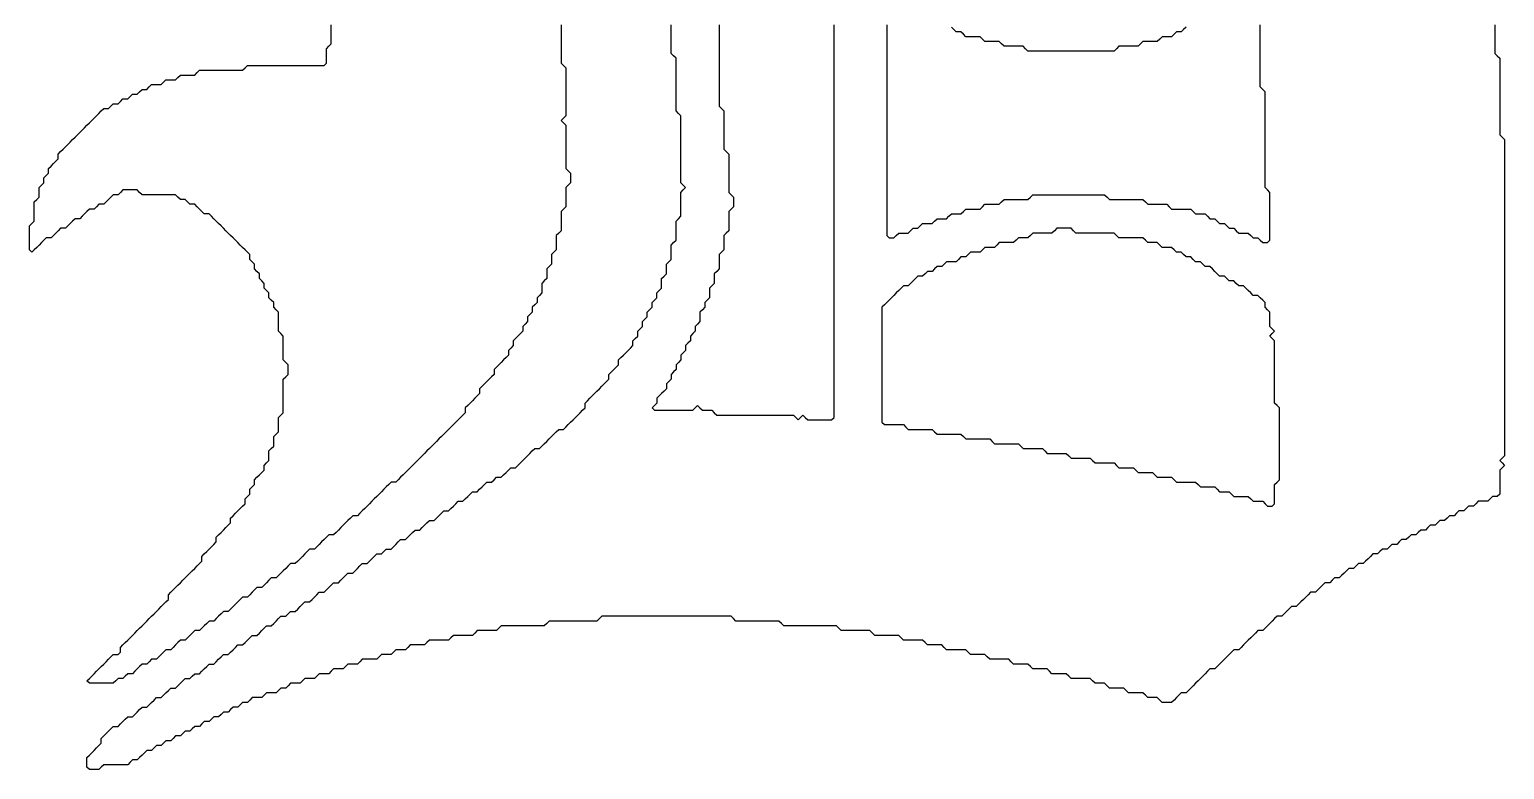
# Model space of a CAD drawing. Header units: metres. Extents: x -0.57 to 0.57, y -0.5 to 0.5.
# Drawn here: x -0.5667 to -0.1996, y 0.1317 to 0.3159 of the extents above; entities that cross this region are included whole.
import ezdxf

# ---------------------------------------------------------------- set-up
doc = ezdxf.new("R2010")
doc.units = ezdxf.units.M

msp = doc.modelspace()

# ---------------------------------------------------------------- linework, layer by layer
for points in [[(-0.43445, 0.31704), (-0.43445, 0.31585), (-0.43445, 0.31466), (-0.43445, 0.31347), (-0.43445, 0.31228), (-0.43445, 0.31108), (-0.43445, 0.30989), (-0.43445, 0.3087), (-0.43445, 0.30751), (-0.43385, 0.30691), (-0.43325, 0.30632), (-0.43325, 0.30513), (-0.43325, 0.30393), (-0.43325, 0.30274), (-0.43325, 0.30155), (-0.43325, 0.30036), (-0.43325, 0.29917), (-0.43325, 0.29797), (-0.43325, 0.29678), (-0.43325, 0.29559), (-0.43325, 0.2944), (-0.43385, 0.2938), (-0.43445, 0.29321), (-0.43385, 0.29261), (-0.43325, 0.29201), (-0.43325, 0.29082), (-0.43325, 0.28963), (-0.43325, 0.28844), (-0.43325, 0.28725), (-0.43325, 0.28605), (-0.43325, 0.28486), (-0.43325, 0.28367), (-0.43325, 0.28248), (-0.43325, 0.28129), (-0.43266, 0.28069), (-0.43206, 0.2801), (-0.43206, 0.2789), (-0.43206, 0.27771), (-0.43266, 0.27712), (-0.43325, 0.27652), (-0.43325, 0.27533), (-0.43325, 0.27414), (-0.43325, 0.27294), (-0.43325, 0.27175), (-0.43385, 0.27116), (-0.43445, 0.27056), (-0.43445, 0.26937), (-0.43445, 0.26818), (-0.43445, 0.26698), (-0.43445, 0.26579), (-0.43504, 0.2652), (-0.43564, 0.2646), (-0.43564, 0.26341), (-0.43564, 0.26222), (-0.43564, 0.26103), (-0.43623, 0.26043), (-0.43683, 0.25983), (-0.43683, 0.25864), (-0.43683, 0.25745), (-0.43743, 0.25685), (-0.43802, 0.25626), (-0.43802, 0.25507), (-0.43802, 0.25387), (-0.43862, 0.25328), (-0.43921, 0.25268), (-0.43921, 0.25149), (-0.43921, 0.2503), (-0.43981, 0.2497), (-0.44041, 0.24911), (-0.44041, 0.24791), (-0.441, 0.24732), (-0.4416, 0.24672), (-0.4416, 0.24553), (-0.44219, 0.24493), (-0.44279, 0.24434), (-0.44279, 0.24315), (-0.44338, 0.24255), (-0.44398, 0.24195), (-0.44398, 0.24076), (-0.44458, 0.24017), (-0.44517, 0.23957), (-0.44577, 0.23897), (-0.44636, 0.23838), (-0.44636, 0.23719), (-0.44696, 0.23659), (-0.44756, 0.236), (-0.44756, 0.2348), (-0.44815, 0.23421), (-0.44875, 0.23361), (-0.44934, 0.23302), (-0.44994, 0.23242), (-0.45054, 0.23182), (-0.45113, 0.23123), (-0.45113, 0.23004), (-0.45173, 0.22944), (-0.45232, 0.22884), (-0.45292, 0.22825), (-0.45352, 0.22765), (-0.45411, 0.22706), (-0.45471, 0.22646), (-0.45471, 0.22527), (-0.4553, 0.22467), (-0.4559, 0.22408), (-0.4565, 0.22348), (-0.45709, 0.22288), (-0.45769, 0.22229), (-0.45828, 0.22169), (-0.45828, 0.2205), (-0.45888, 0.2199), (-0.45948, 0.21931), (-0.46007, 0.21871), (-0.46067, 0.21812), (-0.46126, 0.21752), (-0.46186, 0.21692), (-0.46246, 0.21633), (-0.46305, 0.21573), (-0.46365, 0.21514), (-0.46424, 0.21454), (-0.46484, 0.21395), (-0.46544, 0.21335), (-0.46603, 0.21275), (-0.46663, 0.21216), (-0.46722, 0.21156), (-0.46782, 0.21097), (-0.46841, 0.21037), (-0.46901, 0.20977), (-0.46961, 0.20918), (-0.4702, 0.20858), (-0.4708, 0.20799), (-0.47139, 0.20739), (-0.47199, 0.20679), (-0.47259, 0.2062), (-0.47318, 0.2056), (-0.47378, 0.20501), (-0.47437, 0.20441), (-0.47497, 0.20381), (-0.47557, 0.20322), (-0.47676, 0.20322), (-0.47735, 0.20262), (-0.47795, 0.20203), (-0.47855, 0.20143), (-0.47914, 0.20083), (-0.47974, 0.20024), (-0.48033, 0.19964), (-0.48093, 0.19905), (-0.48153, 0.19845), (-0.48212, 0.19785), (-0.48272, 0.19726), (-0.48331, 0.19666), (-0.48391, 0.19607), (-0.48451, 0.19547), (-0.4851, 0.19487), (-0.48629, 0.19487), (-0.48689, 0.19428), (-0.48749, 0.19368), (-0.48808, 0.19309), (-0.48868, 0.19249), (-0.48927, 0.1919), (-0.48987, 0.1913), (-0.49046, 0.1907), (-0.49106, 0.19011), (-0.49225, 0.19011), (-0.49285, 0.18951), (-0.49344, 0.18892), (-0.49404, 0.18832), (-0.49464, 0.18772), (-0.49523, 0.18713), (-0.49583, 0.18653), (-0.49702, 0.18653), (-0.49762, 0.18594), (-0.49821, 0.18534), (-0.49881, 0.18474), (-0.4994, 0.18415), (-0.5, 0.18355), (-0.5006, 0.18296), (-0.50179, 0.18296), (-0.50238, 0.18236), (-0.50298, 0.18176), (-0.50358, 0.18117), (-0.50417, 0.18057), (-0.50477, 0.17998), (-0.50536, 0.17938), (-0.50656, 0.17938), (-0.50715, 0.17878), (-0.50775, 0.17819), (-0.50834, 0.17759), (-0.50894, 0.177), (-0.51013, 0.177), (-0.51073, 0.1764), (-0.51132, 0.1758), (-0.51192, 0.17521), (-0.51251, 0.17461), (-0.51371, 0.17461), (-0.5143, 0.17402), (-0.5149, 0.17342), (-0.51549, 0.17282), (-0.51609, 0.17223), (-0.51669, 0.17163), (-0.51728, 0.17104), (-0.51847, 0.17104), (-0.51907, 0.17044), (-0.51967, 0.16985), (-0.52026, 0.16925), (-0.52086, 0.16865), (-0.52205, 0.16865), (-0.52265, 0.16806), (-0.52324, 0.16746), (-0.52384, 0.16687), (-0.52443, 0.16627), (-0.52563, 0.16627), (-0.52622, 0.16567), (-0.52682, 0.16508), (-0.52741, 0.16448), (-0.52801, 0.16389), (-0.5292, 0.16389), (-0.5298, 0.16329), (-0.53039, 0.16269), (-0.53099, 0.1621), (-0.53159, 0.1615), (-0.53278, 0.1615), (-0.53337, 0.16091), (-0.53397, 0.16031), (-0.53456, 0.15971), (-0.53516, 0.15912), (-0.53635, 0.15912), (-0.53695, 0.15852), (-0.53754, 0.15793), (-0.53874, 0.15793), (-0.53933, 0.15733), (-0.53993, 0.15673), (-0.54052, 0.15614), (-0.54112, 0.15554), (-0.54231, 0.15554), (-0.54291, 0.15495), (-0.5435, 0.15435), (-0.5447, 0.15435), (-0.54529, 0.15375), (-0.54589, 0.15316), (-0.54708, 0.15316), (-0.54827, 0.15316), (-0.54946, 0.15316), (-0.55066, 0.15316), (-0.55185, 0.15316), (-0.55244, 0.15375), (-0.55185, 0.15435), (-0.55125, 0.15495), (-0.55066, 0.15554), (-0.55006, 0.15614), (-0.54946, 0.15673), (-0.54887, 0.15733), (-0.54827, 0.15793), (-0.54768, 0.15852), (-0.54708, 0.15912), (-0.54648, 0.15971), (-0.54589, 0.16031), (-0.5447, 0.16031), (-0.5441, 0.16091), (-0.5441, 0.1621), (-0.5435, 0.16269), (-0.54291, 0.16329), (-0.54231, 0.16389), (-0.54172, 0.16448), (-0.54112, 0.16508), (-0.54052, 0.16567), (-0.53993, 0.16627), (-0.53933, 0.16687), (-0.53874, 0.16746), (-0.53814, 0.16806), (-0.53754, 0.16865), (-0.53695, 0.16925), (-0.53635, 0.16985), (-0.53576, 0.17044), (-0.53516, 0.17104), (-0.53456, 0.17163), (-0.53397, 0.17223), (-0.53337, 0.17282), (-0.53278, 0.17342), (-0.53218, 0.17402), (-0.53218, 0.17521), (-0.53159, 0.1758), (-0.53099, 0.1764), (-0.53039, 0.177), (-0.5298, 0.17759), (-0.5292, 0.17819), (-0.52861, 0.17878), (-0.52801, 0.17938), (-0.52741, 0.17998), (-0.52682, 0.18057), (-0.52622, 0.18117), (-0.52563, 0.18176), (-0.52503, 0.18236), (-0.52443, 0.18296), (-0.52384, 0.18355), (-0.52384, 0.18474), (-0.52324, 0.18534), (-0.52265, 0.18594), (-0.52205, 0.18653), (-0.52145, 0.18713), (-0.52086, 0.18772), (-0.52026, 0.18832), (-0.52026, 0.18951), (-0.51967, 0.19011), (-0.51907, 0.1907), (-0.51847, 0.1913), (-0.51788, 0.1919), (-0.51728, 0.19249), (-0.51669, 0.19309), (-0.51669, 0.19428), (-0.51609, 0.19487), (-0.51549, 0.19547), (-0.5149, 0.19607), (-0.5143, 0.19666), (-0.51371, 0.19726), (-0.51311, 0.19785), (-0.51311, 0.19905), (-0.51251, 0.19964), (-0.51192, 0.20024), (-0.51192, 0.20143), (-0.51132, 0.20203), (-0.51073, 0.20262), (-0.51073, 0.20381), (-0.51013, 0.20441), (-0.50954, 0.20501), (-0.50894, 0.2056), (-0.50834, 0.2062), (-0.50834, 0.20739), (-0.50775, 0.20799), (-0.50715, 0.20858), (-0.50715, 0.20977), (-0.50715, 0.21097), (-0.50656, 0.21156), (-0.50596, 0.21216), (-0.50596, 0.21335), (-0.50596, 0.21454), (-0.50536, 0.21514), (-0.50477, 0.21573), (-0.50477, 0.21692), (-0.50477, 0.21812), (-0.50477, 0.21931), (-0.50417, 0.2199), (-0.50358, 0.2205), (-0.50358, 0.22169), (-0.50358, 0.22288), (-0.50358, 0.22408), (-0.50358, 0.22527), (-0.50358, 0.22646), (-0.50358, 0.22765), (-0.50358, 0.22884), (-0.50298, 0.22944), (-0.50238, 0.23004), (-0.50238, 0.23123), (-0.50238, 0.23242), (-0.50298, 0.23302), (-0.50358, 0.23361), (-0.50358, 0.2348), (-0.50358, 0.236), (-0.50358, 0.23719), (-0.50358, 0.23838), (-0.50358, 0.23957), (-0.50417, 0.24017), (-0.50477, 0.24076), (-0.50477, 0.24195), (-0.50477, 0.24315), (-0.50477, 0.24434), (-0.50477, 0.24553), (-0.50536, 0.24613), (-0.50596, 0.24672), (-0.50596, 0.24791), (-0.50656, 0.24851), (-0.50715, 0.24911), (-0.50715, 0.2503), (-0.50775, 0.25089), (-0.50834, 0.25149), (-0.50834, 0.25268), (-0.50894, 0.25328), (-0.50954, 0.25387), (-0.50954, 0.25507), (-0.51013, 0.25566), (-0.51073, 0.25626), (-0.51073, 0.25745), (-0.51132, 0.25805), (-0.51192, 0.25864), (-0.51192, 0.25983), (-0.51251, 0.26043), (-0.51311, 0.26103), (-0.51371, 0.26162), (-0.5143, 0.26222), (-0.5149, 0.26281), (-0.51549, 0.26341), (-0.51609, 0.264), (-0.51669, 0.2646), (-0.51728, 0.2652), (-0.51788, 0.26579), (-0.51847, 0.26639), (-0.51907, 0.26698), (-0.51967, 0.26758), (-0.52026, 0.26818), (-0.52086, 0.26877), (-0.52145, 0.26937), (-0.52205, 0.26996), (-0.52324, 0.26996), (-0.52384, 0.27056), (-0.52443, 0.27116), (-0.52503, 0.27175), (-0.52563, 0.27235), (-0.52682, 0.27235), (-0.52741, 0.27294), (-0.52801, 0.27354), (-0.5292, 0.27354), (-0.5298, 0.27414), (-0.53039, 0.27473), (-0.53159, 0.27473), (-0.53278, 0.27473), (-0.53397, 0.27473), (-0.53516, 0.27473), (-0.53635, 0.27473), (-0.53754, 0.27473), (-0.53874, 0.27473), (-0.53933, 0.27533), (-0.53993, 0.27592), (-0.54112, 0.27592), (-0.54231, 0.27592), (-0.5435, 0.27592), (-0.5441, 0.27533), (-0.5447, 0.27473), (-0.54589, 0.27473), (-0.54648, 0.27414), (-0.54708, 0.27354), (-0.54768, 0.27294), (-0.54827, 0.27235), (-0.54946, 0.27235), (-0.55006, 0.27175), (-0.55066, 0.27116), (-0.55185, 0.27116), (-0.55244, 0.27056), (-0.55304, 0.26996), (-0.55364, 0.26937), (-0.55423, 0.26877), (-0.55542, 0.26877), (-0.55602, 0.26818), (-0.55662, 0.26758), (-0.55721, 0.26698), (-0.55781, 0.26639), (-0.559, 0.26639), (-0.55959, 0.26579), (-0.56019, 0.2652), (-0.56079, 0.2646), (-0.56138, 0.264), (-0.56257, 0.264), (-0.56317, 0.26341), (-0.56377, 0.26281), (-0.56436, 0.26222), (-0.56496, 0.26162), (-0.56555, 0.26103), (-0.56615, 0.26043), (-0.56675, 0.26103), (-0.56675, 0.26222), (-0.56675, 0.26341), (-0.56675, 0.2646), (-0.56675, 0.26579), (-0.56675, 0.26698), (-0.56615, 0.26758), (-0.56555, 0.26818), (-0.56555, 0.26937), (-0.56555, 0.27056), (-0.56555, 0.27175), (-0.56555, 0.27294), (-0.56496, 0.27354), (-0.56436, 0.27414), (-0.56436, 0.27533), (-0.56436, 0.27652), (-0.56377, 0.27712), (-0.56317, 0.27771), (-0.56317, 0.2789), (-0.56257, 0.2795), (-0.56198, 0.2801), (-0.56198, 0.28129), (-0.56138, 0.28188), (-0.56079, 0.28248), (-0.56019, 0.28308), (-0.55959, 0.28367), (-0.55959, 0.28486), (-0.559, 0.28546), (-0.5584, 0.28605), (-0.55781, 0.28665), (-0.55721, 0.28725), (-0.55662, 0.28784), (-0.55602, 0.28844), (-0.55542, 0.28903), (-0.55483, 0.28963), (-0.55423, 0.29023), (-0.55364, 0.29082), (-0.55304, 0.29142), (-0.55244, 0.29201), (-0.55185, 0.29261), (-0.55125, 0.29321), (-0.55066, 0.2938), (-0.55006, 0.2944), (-0.54946, 0.29499), (-0.54887, 0.29559), (-0.54827, 0.29619), (-0.54708, 0.29619), (-0.54648, 0.29678), (-0.54589, 0.29738), (-0.5447, 0.29738), (-0.5441, 0.29797), (-0.5435, 0.29857), (-0.54231, 0.29857), (-0.54172, 0.29917), (-0.54112, 0.29976), (-0.53993, 0.29976), (-0.53933, 0.30036), (-0.53874, 0.30095), (-0.53754, 0.30095), (-0.53695, 0.30155), (-0.53635, 0.30215), (-0.53516, 0.30215), (-0.53397, 0.30215), (-0.53337, 0.30274), (-0.53278, 0.30334), (-0.53159, 0.30334), (-0.53039, 0.30334), (-0.5298, 0.30393), (-0.5292, 0.30453), (-0.52801, 0.30453), (-0.52682, 0.30453), (-0.52563, 0.30453), (-0.52503, 0.30513), (-0.52443, 0.30572), (-0.52324, 0.30572), (-0.52205, 0.30572), (-0.52086, 0.30572), (-0.51967, 0.30572), (-0.51847, 0.30572), (-0.51728, 0.30572), (-0.51609, 0.30572), (-0.5149, 0.30572), (-0.51371, 0.30572), (-0.51311, 0.30632), (-0.51251, 0.30691), (-0.51132, 0.30691), (-0.51013, 0.30691), (-0.50894, 0.30691), (-0.50775, 0.30691), (-0.50656, 0.30691), (-0.50536, 0.30691), (-0.50417, 0.30691), (-0.50298, 0.30691), (-0.50179, 0.30691), (-0.5006, 0.30691), (-0.4994, 0.30691), (-0.49821, 0.30691), (-0.49702, 0.30691), (-0.49583, 0.30691), (-0.49464, 0.30691), (-0.49344, 0.30691), (-0.49285, 0.30751), (-0.49285, 0.3087), (-0.49285, 0.30989), (-0.49285, 0.31108), (-0.49225, 0.31168), (-0.49166, 0.31228), (-0.49166, 0.31347), (-0.49166, 0.31466), (-0.49166, 0.31585), (-0.49166, 0.31704)], [(-0.20203, 0.31704), (-0.20203, 0.31585), (-0.20203, 0.31466), (-0.20203, 0.31347), (-0.20203, 0.31228), (-0.20203, 0.31108), (-0.20203, 0.30989), (-0.20143, 0.3093), (-0.20083, 0.3087), (-0.20083, 0.30751), (-0.20083, 0.30632), (-0.20083, 0.30513), (-0.20083, 0.30393), (-0.20083, 0.30274), (-0.20083, 0.30155), (-0.20083, 0.30036), (-0.20083, 0.29917), (-0.20083, 0.29797), (-0.20083, 0.29678), (-0.20083, 0.29559), (-0.20083, 0.2944), (-0.20083, 0.29321), (-0.20083, 0.29201), (-0.20083, 0.29082), (-0.20083, 0.28963), (-0.20024, 0.28903), (-0.19964, 0.28844), (-0.19964, 0.28725), (-0.19964, 0.28605), (-0.19964, 0.28486), (-0.19964, 0.28367), (-0.19964, 0.28248), (-0.19964, 0.28129), (-0.19964, 0.2801), (-0.19964, 0.2789), (-0.19964, 0.27771), (-0.19964, 0.27652), (-0.19964, 0.27533), (-0.19964, 0.27414), (-0.19964, 0.27294), (-0.19964, 0.27175), (-0.19964, 0.27056), (-0.19964, 0.26937), (-0.19964, 0.26818), (-0.19964, 0.26698), (-0.19964, 0.26579), (-0.19964, 0.2646), (-0.19964, 0.26341), (-0.19964, 0.26222), (-0.19964, 0.26103), (-0.19964, 0.25983), (-0.19964, 0.25864), (-0.19964, 0.25745), (-0.19964, 0.25626), (-0.19964, 0.25507), (-0.19964, 0.25387), (-0.19964, 0.25268), (-0.19964, 0.25149), (-0.19964, 0.2503), (-0.19964, 0.24911), (-0.19964, 0.24791), (-0.19964, 0.24672), (-0.19964, 0.24553), (-0.19964, 0.24434), (-0.19964, 0.24315), (-0.19964, 0.24195), (-0.19964, 0.24076), (-0.19964, 0.23957), (-0.19964, 0.23838), (-0.19964, 0.23719), (-0.19964, 0.236), (-0.19964, 0.2348), (-0.19964, 0.23361), (-0.19964, 0.23242), (-0.19964, 0.23123), (-0.19964, 0.23004), (-0.19964, 0.22884), (-0.19964, 0.22765), (-0.19964, 0.22646), (-0.19964, 0.22527), (-0.19964, 0.22408), (-0.19964, 0.22288), (-0.19964, 0.22169), (-0.19964, 0.2205), (-0.19964, 0.21931), (-0.19964, 0.21812), (-0.19964, 0.21692), (-0.19964, 0.21573), (-0.19964, 0.21454), (-0.19964, 0.21335), (-0.19964, 0.21216), (-0.19964, 0.21097), (-0.19964, 0.20977), (-0.20024, 0.20918), (-0.20083, 0.20858), (-0.20024, 0.20799), (-0.19964, 0.20739), (-0.20024, 0.20679), (-0.20083, 0.2062), (-0.20083, 0.20501), (-0.20083, 0.20381), (-0.20083, 0.20262), (-0.20083, 0.20143), (-0.20083, 0.20024), (-0.20143, 0.19964), (-0.20262, 0.19964), (-0.20322, 0.19905), (-0.20381, 0.19845), (-0.20501, 0.19845), (-0.2062, 0.19845), (-0.20679, 0.19785), (-0.20739, 0.19726), (-0.20858, 0.19726), (-0.20918, 0.19666), (-0.20977, 0.19607), (-0.21097, 0.19607), (-0.21156, 0.19547), (-0.21216, 0.19487), (-0.21335, 0.19487), (-0.21395, 0.19428), (-0.21454, 0.19368), (-0.21573, 0.19368), (-0.21633, 0.19309), (-0.21692, 0.19249), (-0.21812, 0.19249), (-0.21871, 0.1919), (-0.21931, 0.1913), (-0.2205, 0.1913), (-0.2211, 0.1907), (-0.22169, 0.19011), (-0.22288, 0.19011), (-0.22348, 0.18951), (-0.22408, 0.18892), (-0.22527, 0.18892), (-0.22586, 0.18832), (-0.22646, 0.18772), (-0.22765, 0.18772), (-0.22825, 0.18713), (-0.22884, 0.18653), (-0.23004, 0.18653), (-0.23063, 0.18594), (-0.23123, 0.18534), (-0.23242, 0.18534), (-0.23302, 0.18474), (-0.23361, 0.18415), (-0.23421, 0.18355), (-0.2348, 0.18296), (-0.236, 0.18296), (-0.23659, 0.18236), (-0.23719, 0.18176), (-0.23838, 0.18176), (-0.23897, 0.18117), (-0.23957, 0.18057), (-0.24017, 0.17998), (-0.24076, 0.17938), (-0.24195, 0.17938), (-0.24255, 0.17878), (-0.24315, 0.17819), (-0.24434, 0.17819), (-0.24493, 0.17759), (-0.24553, 0.177), (-0.24613, 0.1764), (-0.24672, 0.1758), (-0.24791, 0.1758), (-0.24851, 0.17521), (-0.24911, 0.17461), (-0.2497, 0.17402), (-0.2503, 0.17342), (-0.25089, 0.17282), (-0.25149, 0.17223), (-0.25268, 0.17223), (-0.25328, 0.17163), (-0.25387, 0.17104), (-0.25447, 0.17044), (-0.25507, 0.16985), (-0.25626, 0.16985), (-0.25685, 0.16925), (-0.25745, 0.16865), (-0.25805, 0.16806), (-0.25864, 0.16746), (-0.25924, 0.16687), (-0.25983, 0.16627), (-0.26103, 0.16627), (-0.26162, 0.16567), (-0.26222, 0.16508), (-0.26281, 0.16448), (-0.26341, 0.16389), (-0.264, 0.16329), (-0.2646, 0.16269), (-0.2652, 0.1621), (-0.26579, 0.1615), (-0.26698, 0.1615), (-0.26758, 0.16091), (-0.26818, 0.16031), (-0.26877, 0.15971), (-0.26937, 0.15912), (-0.26996, 0.15852), (-0.27056, 0.15793), (-0.27116, 0.15733), (-0.27175, 0.15673), (-0.27294, 0.15673), (-0.27354, 0.15614), (-0.27414, 0.15554), (-0.27473, 0.15495), (-0.27533, 0.15435), (-0.27592, 0.15375), (-0.27652, 0.15316), (-0.27712, 0.15256), (-0.27771, 0.15197), (-0.27831, 0.15137), (-0.2789, 0.15077), (-0.2801, 0.15077), (-0.28069, 0.15018), (-0.28129, 0.14958), (-0.28188, 0.14899), (-0.28248, 0.14839), (-0.28367, 0.14839), (-0.28486, 0.14839), (-0.28546, 0.14899), (-0.28605, 0.14958), (-0.28725, 0.14958), (-0.28844, 0.14958), (-0.28903, 0.15018), (-0.28963, 0.15077), (-0.29082, 0.15077), (-0.29201, 0.15077), (-0.29321, 0.15077), (-0.2938, 0.15137), (-0.2944, 0.15197), (-0.29559, 0.15197), (-0.29678, 0.15197), (-0.29797, 0.15197), (-0.29857, 0.15256), (-0.29917, 0.15316), (-0.30036, 0.15316), (-0.30155, 0.15316), (-0.30215, 0.15375), (-0.30274, 0.15435), (-0.30393, 0.15435), (-0.30513, 0.15435), (-0.30632, 0.15435), (-0.30751, 0.15435), (-0.3081, 0.15495), (-0.3087, 0.15554), (-0.30989, 0.15554), (-0.31108, 0.15554), (-0.31228, 0.15554), (-0.31287, 0.15614), (-0.31347, 0.15673), (-0.31466, 0.15673), (-0.31585, 0.15673), (-0.31704, 0.15673), (-0.31764, 0.15733), (-0.31824, 0.15793), (-0.31943, 0.15793), (-0.32062, 0.15793), (-0.32181, 0.15793), (-0.32241, 0.15852), (-0.323, 0.15912), (-0.3242, 0.15912), (-0.32539, 0.15912), (-0.32658, 0.15912), (-0.32777, 0.15912), (-0.32837, 0.15971), (-0.32896, 0.16031), (-0.33015, 0.16031), (-0.33135, 0.16031), (-0.33254, 0.16031), (-0.33313, 0.16091), (-0.33373, 0.1615), (-0.33492, 0.1615), (-0.33611, 0.1615), (-0.33731, 0.1615), (-0.3385, 0.1615), (-0.33909, 0.1621), (-0.33969, 0.16269), (-0.34088, 0.16269), (-0.34207, 0.16269), (-0.34327, 0.16269), (-0.34386, 0.16329), (-0.34446, 0.16389), (-0.34565, 0.16389), (-0.34684, 0.16389), (-0.34803, 0.16389), (-0.34923, 0.16389), (-0.34982, 0.16448), (-0.35042, 0.16508), (-0.35161, 0.16508), (-0.3528, 0.16508), (-0.35399, 0.16508), (-0.35518, 0.16508), (-0.35638, 0.16508), (-0.35697, 0.16567), (-0.35757, 0.16627), (-0.35876, 0.16627), (-0.35995, 0.16627), (-0.36114, 0.16627), (-0.36234, 0.16627), (-0.36353, 0.16627), (-0.36472, 0.16627), (-0.36532, 0.16687), (-0.36591, 0.16746), (-0.3671, 0.16746), (-0.3683, 0.16746), (-0.36949, 0.16746), (-0.37068, 0.16746), (-0.37187, 0.16746), (-0.37306, 0.16746), (-0.37426, 0.16746), (-0.37545, 0.16746), (-0.37664, 0.16746), (-0.37783, 0.16746), (-0.37902, 0.16746), (-0.37962, 0.16806), (-0.38021, 0.16865), (-0.38141, 0.16865), (-0.3826, 0.16865), (-0.38379, 0.16865), (-0.38498, 0.16865), (-0.38617, 0.16865), (-0.38737, 0.16865), (-0.38856, 0.16865), (-0.38975, 0.16865), (-0.39094, 0.16865), (-0.39154, 0.16925), (-0.39213, 0.16985), (-0.39333, 0.16985), (-0.39452, 0.16985), (-0.39571, 0.16985), (-0.3969, 0.16985), (-0.39809, 0.16985), (-0.39928, 0.16985), (-0.40048, 0.16985), (-0.40167, 0.16985), (-0.40286, 0.16985), (-0.40405, 0.16985), (-0.40524, 0.16985), (-0.40644, 0.16985), (-0.40763, 0.16985), (-0.40882, 0.16985), (-0.41001, 0.16985), (-0.4112, 0.16985), (-0.4124, 0.16985), (-0.41359, 0.16985), (-0.41478, 0.16985), (-0.41597, 0.16985), (-0.41716, 0.16985), (-0.41836, 0.16985), (-0.41955, 0.16985), (-0.42074, 0.16985), (-0.42193, 0.16985), (-0.42312, 0.16985), (-0.42431, 0.16985), (-0.42491, 0.16925), (-0.42551, 0.16865), (-0.4267, 0.16865), (-0.42789, 0.16865), (-0.42908, 0.16865), (-0.43027, 0.16865), (-0.43147, 0.16865), (-0.43266, 0.16865), (-0.43385, 0.16865), (-0.43504, 0.16865), (-0.43623, 0.16865), (-0.43743, 0.16865), (-0.43802, 0.16806), (-0.43862, 0.16746), (-0.43981, 0.16746), (-0.441, 0.16746), (-0.44219, 0.16746), (-0.44338, 0.16746), (-0.44458, 0.16746), (-0.44577, 0.16746), (-0.44696, 0.16746), (-0.44815, 0.16746), (-0.44934, 0.16746), (-0.44994, 0.16687), (-0.45054, 0.16627), (-0.45173, 0.16627), (-0.45292, 0.16627), (-0.45411, 0.16627), (-0.4553, 0.16627), (-0.4559, 0.16567), (-0.4565, 0.16508), (-0.45769, 0.16508), (-0.45888, 0.16508), (-0.46007, 0.16508), (-0.46126, 0.16508), (-0.46186, 0.16448), (-0.46246, 0.16389), (-0.46365, 0.16389), (-0.46484, 0.16389), (-0.46603, 0.16389), (-0.46722, 0.16389), (-0.46782, 0.16329), (-0.46841, 0.16269), (-0.46961, 0.16269), (-0.4708, 0.16269), (-0.47199, 0.16269), (-0.47259, 0.1621), (-0.47318, 0.1615), (-0.47437, 0.1615), (-0.47557, 0.1615), (-0.47616, 0.16091), (-0.47676, 0.16031), (-0.47795, 0.16031), (-0.47914, 0.16031), (-0.47974, 0.15971), (-0.48033, 0.15912), (-0.48153, 0.15912), (-0.48272, 0.15912), (-0.48391, 0.15912), (-0.48451, 0.15852), (-0.4851, 0.15793), (-0.48629, 0.15793), (-0.48749, 0.15793), (-0.48808, 0.15733), (-0.48868, 0.15673), (-0.48987, 0.15673), (-0.49106, 0.15673), (-0.49166, 0.15614), (-0.49225, 0.15554), (-0.49344, 0.15554), (-0.49464, 0.15554), (-0.49523, 0.15495), (-0.49583, 0.15435), (-0.49702, 0.15435), (-0.49821, 0.15435), (-0.49881, 0.15375), (-0.4994, 0.15316), (-0.5006, 0.15316), (-0.50179, 0.15316), (-0.50238, 0.15256), (-0.50298, 0.15197), (-0.50417, 0.15197), (-0.50477, 0.15137), (-0.50536, 0.15077), (-0.50656, 0.15077), (-0.50775, 0.15077), (-0.50834, 0.15018), (-0.50894, 0.14958), (-0.51013, 0.14958), (-0.51132, 0.14958), (-0.51192, 0.14899), (-0.51251, 0.14839), (-0.51371, 0.14839), (-0.5143, 0.14779), (-0.5149, 0.1472), (-0.51609, 0.1472), (-0.51669, 0.1466), (-0.51728, 0.14601), (-0.51847, 0.14601), (-0.51907, 0.14541), (-0.51967, 0.14482), (-0.52086, 0.14482), (-0.52145, 0.14422), (-0.52205, 0.14362), (-0.52324, 0.14362), (-0.52384, 0.14303), (-0.52443, 0.14243), (-0.52563, 0.14243), (-0.52622, 0.14184), (-0.52682, 0.14124), (-0.52801, 0.14124), (-0.52861, 0.14064), (-0.5292, 0.14005), (-0.53039, 0.14005), (-0.53099, 0.13945), (-0.53159, 0.13886), (-0.53278, 0.13886), (-0.53337, 0.13826), (-0.53397, 0.13766), (-0.53516, 0.13766), (-0.53576, 0.13707), (-0.53635, 0.13647), (-0.53754, 0.13647), (-0.53814, 0.13588), (-0.53874, 0.13528), (-0.53933, 0.13468), (-0.53993, 0.13409), (-0.54112, 0.13409), (-0.54172, 0.13349), (-0.54231, 0.1329), (-0.5435, 0.1329), (-0.5447, 0.1329), (-0.54589, 0.1329), (-0.54708, 0.1329), (-0.54827, 0.1329), (-0.54887, 0.1323), (-0.54946, 0.1317), (-0.55066, 0.1317), (-0.55185, 0.1317), (-0.55244, 0.1323), (-0.55244, 0.13349), (-0.55244, 0.13468), (-0.55185, 0.13528), (-0.55125, 0.13588), (-0.55066, 0.13647), (-0.55006, 0.13707), (-0.54946, 0.13766), (-0.54887, 0.13826), (-0.54887, 0.13945), (-0.54827, 0.14005), (-0.54768, 0.14064), (-0.54708, 0.14124), (-0.54648, 0.14184), (-0.54589, 0.14243), (-0.5447, 0.14243), (-0.5441, 0.14303), (-0.5435, 0.14362), (-0.54291, 0.14422), (-0.54231, 0.14482), (-0.54112, 0.14482), (-0.54052, 0.14541), (-0.53993, 0.14601), (-0.53933, 0.1466), (-0.53874, 0.1472), (-0.53754, 0.1472), (-0.53695, 0.14779), (-0.53635, 0.14839), (-0.53576, 0.14899), (-0.53516, 0.14958), (-0.53397, 0.14958), (-0.53337, 0.15018), (-0.53278, 0.15077), (-0.53218, 0.15137), (-0.53159, 0.15197), (-0.53039, 0.15197), (-0.5298, 0.15256), (-0.5292, 0.15316), (-0.52861, 0.15375), (-0.52801, 0.15435), (-0.52682, 0.15435), (-0.52622, 0.15495), (-0.52563, 0.15554), (-0.52443, 0.15554), (-0.52384, 0.15614), (-0.52324, 0.15673), (-0.52265, 0.15733), (-0.52205, 0.15793), (-0.52086, 0.15793), (-0.52026, 0.15852), (-0.51967, 0.15912), (-0.51907, 0.15971), (-0.51847, 0.16031), (-0.51728, 0.16031), (-0.51669, 0.16091), (-0.51609, 0.1615), (-0.51549, 0.1621), (-0.5149, 0.16269), (-0.51371, 0.16269), (-0.51311, 0.16329), (-0.51251, 0.16389), (-0.51192, 0.16448), (-0.51132, 0.16508), (-0.51013, 0.16508), (-0.50954, 0.16567), (-0.50894, 0.16627), (-0.50834, 0.16687), (-0.50775, 0.16746), (-0.50656, 0.16746), (-0.50596, 0.16806), (-0.50536, 0.16865), (-0.50477, 0.16925), (-0.50417, 0.16985), (-0.50298, 0.16985), (-0.50238, 0.17044), (-0.50179, 0.17104), (-0.5006, 0.17104), (-0.5, 0.17163), (-0.4994, 0.17223), (-0.49881, 0.17282), (-0.49821, 0.17342), (-0.49702, 0.17342), (-0.49642, 0.17402), (-0.49583, 0.17461), (-0.49523, 0.17521), (-0.49464, 0.1758), (-0.49344, 0.1758), (-0.49285, 0.1764), (-0.49225, 0.177), (-0.49166, 0.17759), (-0.49106, 0.17819), (-0.48987, 0.17819), (-0.48927, 0.17878), (-0.48868, 0.17938), (-0.48808, 0.17998), (-0.48749, 0.18057), (-0.48629, 0.18057), (-0.4857, 0.18117), (-0.4851, 0.18176), (-0.48451, 0.18236), (-0.48391, 0.18296), (-0.48272, 0.18296), (-0.48212, 0.18355), (-0.48153, 0.18415), (-0.48093, 0.18474), (-0.48033, 0.18534), (-0.47914, 0.18534), (-0.47855, 0.18594), (-0.47795, 0.18653), (-0.47676, 0.18653), (-0.47616, 0.18713), (-0.47557, 0.18772), (-0.47497, 0.18832), (-0.47437, 0.18892), (-0.47318, 0.18892), (-0.47259, 0.18951), (-0.47199, 0.19011), (-0.47139, 0.1907), (-0.4708, 0.1913), (-0.46961, 0.1913), (-0.46901, 0.1919), (-0.46841, 0.19249), (-0.46782, 0.19309), (-0.46722, 0.19368), (-0.46603, 0.19368), (-0.46544, 0.19428), (-0.46484, 0.19487), (-0.46424, 0.19547), (-0.46365, 0.19607), (-0.46246, 0.19607), (-0.46186, 0.19666), (-0.46126, 0.19726), (-0.46067, 0.19785), (-0.46007, 0.19845), (-0.45888, 0.19845), (-0.45828, 0.19905), (-0.45769, 0.19964), (-0.45709, 0.20024), (-0.4565, 0.20083), (-0.4553, 0.20083), (-0.45471, 0.20143), (-0.45411, 0.20203), (-0.45352, 0.20262), (-0.45292, 0.20322), (-0.45173, 0.20322), (-0.45113, 0.20381), (-0.45054, 0.20441), (-0.44934, 0.20441), (-0.44875, 0.20501), (-0.44815, 0.2056), (-0.44756, 0.2062), (-0.44696, 0.20679), (-0.44577, 0.20679), (-0.44517, 0.20739), (-0.44458, 0.20799), (-0.44398, 0.20858), (-0.44338, 0.20918), (-0.44279, 0.20977), (-0.44219, 0.21037), (-0.4416, 0.21097), (-0.441, 0.21156), (-0.43981, 0.21156), (-0.43921, 0.21216), (-0.43862, 0.21275), (-0.43802, 0.21335), (-0.43743, 0.21395), (-0.43683, 0.21454), (-0.43623, 0.21514), (-0.43564, 0.21573), (-0.43504, 0.21633), (-0.43385, 0.21633), (-0.43325, 0.21692), (-0.43266, 0.21752), (-0.43206, 0.21812), (-0.43147, 0.21871), (-0.43087, 0.21931), (-0.43027, 0.2199), (-0.42968, 0.2205), (-0.42908, 0.2211), (-0.42849, 0.22169), (-0.42849, 0.22288), (-0.42789, 0.22348), (-0.42729, 0.22408), (-0.4267, 0.22467), (-0.4261, 0.22527), (-0.42551, 0.22586), (-0.42491, 0.22646), (-0.42431, 0.22706), (-0.42372, 0.22765), (-0.42312, 0.22825), (-0.42253, 0.22884), (-0.42253, 0.23004), (-0.42193, 0.23063), (-0.42133, 0.23123), (-0.42074, 0.23182), (-0.42014, 0.23242), (-0.42014, 0.23361), (-0.41955, 0.23421), (-0.41895, 0.2348), (-0.41836, 0.2354), (-0.41776, 0.236), (-0.41716, 0.23659), (-0.41657, 0.23719), (-0.41657, 0.23838), (-0.41597, 0.23897), (-0.41538, 0.23957), (-0.41538, 0.24076), (-0.41478, 0.24136), (-0.41418, 0.24195), (-0.41418, 0.24315), (-0.41359, 0.24374), (-0.41299, 0.24434), (-0.41299, 0.24553), (-0.4124, 0.24613), (-0.4118, 0.24672), (-0.4118, 0.24791), (-0.4112, 0.24851), (-0.41061, 0.24911), (-0.41061, 0.2503), (-0.41001, 0.25089), (-0.40942, 0.25149), (-0.40942, 0.25268), (-0.40942, 0.25387), (-0.40882, 0.25447), (-0.40822, 0.25507), (-0.40822, 0.25626), (-0.40822, 0.25745), (-0.40763, 0.25805), (-0.40703, 0.25864), (-0.40703, 0.25983), (-0.40703, 0.26103), (-0.40703, 0.26222), (-0.40644, 0.26281), (-0.40584, 0.26341), (-0.40584, 0.2646), (-0.40584, 0.26579), (-0.40584, 0.26698), (-0.40584, 0.26818), (-0.40524, 0.26877), (-0.40465, 0.26937), (-0.40465, 0.27056), (-0.40465, 0.27175), (-0.40465, 0.27294), (-0.40465, 0.27414), (-0.40465, 0.27533), (-0.40405, 0.27592), (-0.40346, 0.27652), (-0.40405, 0.27712), (-0.40465, 0.27771), (-0.40465, 0.2789), (-0.40465, 0.2801), (-0.40465, 0.28129), (-0.40465, 0.28248), (-0.40465, 0.28367), (-0.40465, 0.28486), (-0.40465, 0.28605), (-0.40465, 0.28725), (-0.40465, 0.28844), (-0.40465, 0.28963), (-0.40465, 0.29082), (-0.40465, 0.29201), (-0.40465, 0.29321), (-0.40465, 0.2944), (-0.40524, 0.29499), (-0.40584, 0.29559), (-0.40584, 0.29678), (-0.40584, 0.29797), (-0.40584, 0.29917), (-0.40584, 0.30036), (-0.40584, 0.30155), (-0.40584, 0.30274), (-0.40584, 0.30393), (-0.40584, 0.30513), (-0.40584, 0.30632), (-0.40584, 0.30751), (-0.40584, 0.3087), (-0.40644, 0.3093), (-0.40703, 0.30989), (-0.40703, 0.31108), (-0.40703, 0.31228), (-0.40703, 0.31347), (-0.40703, 0.31466), (-0.40703, 0.31585), (-0.40703, 0.31704)], [(-0.39511, 0.31704), (-0.39511, 0.31585), (-0.39511, 0.31466), (-0.39511, 0.31347), (-0.39511, 0.31228), (-0.39511, 0.31108), (-0.39511, 0.30989), (-0.39511, 0.3087), (-0.39511, 0.30751), (-0.39511, 0.30632), (-0.39511, 0.30513), (-0.39511, 0.30393), (-0.39511, 0.30274), (-0.39511, 0.30155), (-0.39511, 0.30036), (-0.39511, 0.29917), (-0.39511, 0.29797), (-0.39511, 0.29678), (-0.39452, 0.29619), (-0.39392, 0.29559), (-0.39392, 0.2944), (-0.39392, 0.29321), (-0.39392, 0.29201), (-0.39392, 0.29082), (-0.39392, 0.28963), (-0.39392, 0.28844), (-0.39392, 0.28725), (-0.39392, 0.28605), (-0.39333, 0.28546), (-0.39273, 0.28486), (-0.39273, 0.28367), (-0.39273, 0.28248), (-0.39273, 0.28129), (-0.39273, 0.2801), (-0.39273, 0.2789), (-0.39273, 0.27771), (-0.39273, 0.27652), (-0.39273, 0.27533), (-0.39213, 0.27473), (-0.39154, 0.27414), (-0.39154, 0.27294), (-0.39154, 0.27175), (-0.39213, 0.27116), (-0.39273, 0.27056), (-0.39273, 0.26937), (-0.39273, 0.26818), (-0.39273, 0.26698), (-0.39273, 0.26579), (-0.39333, 0.2652), (-0.39392, 0.2646), (-0.39392, 0.26341), (-0.39392, 0.26222), (-0.39392, 0.26103), (-0.39452, 0.26043), (-0.39511, 0.25983), (-0.39511, 0.25864), (-0.39511, 0.25745), (-0.39511, 0.25626), (-0.39571, 0.25566), (-0.39631, 0.25507), (-0.39631, 0.25387), (-0.39631, 0.25268), (-0.3969, 0.25209), (-0.3975, 0.25149), (-0.3975, 0.2503), (-0.3975, 0.24911), (-0.39809, 0.24851), (-0.39869, 0.24791), (-0.39869, 0.24672), (-0.39928, 0.24613), (-0.39988, 0.24553), (-0.39988, 0.24434), (-0.39988, 0.24315), (-0.40048, 0.24255), (-0.40107, 0.24195), (-0.40107, 0.24076), (-0.40167, 0.24017), (-0.40226, 0.23957), (-0.40226, 0.23838), (-0.40286, 0.23778), (-0.40346, 0.23719), (-0.40346, 0.236), (-0.40405, 0.2354), (-0.40465, 0.2348), (-0.40465, 0.23361), (-0.40524, 0.23302), (-0.40584, 0.23242), (-0.40584, 0.23123), (-0.40644, 0.23063), (-0.40703, 0.23004), (-0.40703, 0.22884), (-0.40763, 0.22825), (-0.40822, 0.22765), (-0.40822, 0.22646), (-0.40882, 0.22586), (-0.40942, 0.22527), (-0.41001, 0.22467), (-0.41061, 0.22408), (-0.41061, 0.22288), (-0.4112, 0.22229), (-0.4118, 0.22169), (-0.4112, 0.2211), (-0.41001, 0.2211), (-0.40882, 0.2211), (-0.40763, 0.2211), (-0.40644, 0.2211), (-0.40524, 0.2211), (-0.40405, 0.2211), (-0.40286, 0.2211), (-0.40167, 0.2211), (-0.40107, 0.22169), (-0.40048, 0.22229), (-0.39988, 0.22169), (-0.39928, 0.2211), (-0.39809, 0.2211), (-0.3969, 0.2211), (-0.39631, 0.2205), (-0.39571, 0.2199), (-0.39452, 0.2199), (-0.39333, 0.2199), (-0.39213, 0.2199), (-0.39094, 0.2199), (-0.38975, 0.2199), (-0.38856, 0.2199), (-0.38737, 0.2199), (-0.38617, 0.2199), (-0.38498, 0.2199), (-0.38379, 0.2199), (-0.3826, 0.2199), (-0.38141, 0.2199), (-0.38021, 0.2199), (-0.37902, 0.2199), (-0.37783, 0.2199), (-0.37664, 0.2199), (-0.37604, 0.21931), (-0.37545, 0.21871), (-0.37485, 0.21931), (-0.37426, 0.2199), (-0.37366, 0.21931), (-0.37306, 0.21871), (-0.37187, 0.21871), (-0.37068, 0.21871), (-0.36949, 0.21871), (-0.3683, 0.21871), (-0.3671, 0.21871), (-0.36651, 0.21931), (-0.36651, 0.2205), (-0.36651, 0.22169), (-0.36651, 0.22288), (-0.36651, 0.22408), (-0.36651, 0.22527), (-0.36651, 0.22646), (-0.36651, 0.22765), (-0.36651, 0.22884), (-0.36651, 0.23004), (-0.36651, 0.23123), (-0.36651, 0.23242), (-0.36651, 0.23361), (-0.36651, 0.2348), (-0.36651, 0.236), (-0.36651, 0.23719), (-0.36651, 0.23838), (-0.36651, 0.23957), (-0.36651, 0.24076), (-0.36651, 0.24195), (-0.36651, 0.24315), (-0.36651, 0.24434), (-0.36651, 0.24553), (-0.36651, 0.24672), (-0.36651, 0.24791), (-0.36651, 0.24911), (-0.36651, 0.2503), (-0.36651, 0.25149), (-0.36651, 0.25268), (-0.36651, 0.25387), (-0.36651, 0.25507), (-0.36651, 0.25626), (-0.36651, 0.25745), (-0.36651, 0.25864), (-0.36651, 0.25983), (-0.36651, 0.26103), (-0.36651, 0.26222), (-0.36651, 0.26341), (-0.36651, 0.2646), (-0.36651, 0.26579), (-0.36651, 0.26698), (-0.36651, 0.26818), (-0.36651, 0.26937), (-0.36651, 0.27056), (-0.36651, 0.27175), (-0.36651, 0.27294), (-0.36651, 0.27414), (-0.36651, 0.27533), (-0.36651, 0.27652), (-0.36651, 0.27771), (-0.36651, 0.2789), (-0.36651, 0.2801), (-0.36651, 0.28129), (-0.36651, 0.28248), (-0.36651, 0.28367), (-0.36651, 0.28486), (-0.36651, 0.28605), (-0.36651, 0.28725), (-0.36651, 0.28844), (-0.36651, 0.28963), (-0.36651, 0.29082), (-0.36651, 0.29201), (-0.36651, 0.29321), (-0.36651, 0.2944), (-0.36651, 0.29559), (-0.36651, 0.29678), (-0.36651, 0.29797), (-0.36651, 0.29917), (-0.36651, 0.30036), (-0.36651, 0.30155), (-0.36651, 0.30274), (-0.36651, 0.30393), (-0.36651, 0.30513), (-0.36651, 0.30632), (-0.36651, 0.30751), (-0.36651, 0.3087), (-0.36651, 0.30989), (-0.36651, 0.31108), (-0.36651, 0.31228), (-0.36651, 0.31347), (-0.36651, 0.31466), (-0.36651, 0.31585), (-0.36651, 0.31704)], [(-0.3534, 0.31704), (-0.3534, 0.31585), (-0.3534, 0.31466), (-0.3534, 0.31347), (-0.3534, 0.31228), (-0.3534, 0.31108), (-0.3534, 0.30989), (-0.3534, 0.3087), (-0.3534, 0.30751), (-0.3534, 0.30632), (-0.3534, 0.30513), (-0.3534, 0.30393), (-0.3534, 0.30274), (-0.3534, 0.30155), (-0.3534, 0.30036), (-0.3534, 0.29917), (-0.3534, 0.29797), (-0.3534, 0.29678), (-0.3534, 0.29559), (-0.3534, 0.2944), (-0.3534, 0.29321), (-0.3534, 0.29201), (-0.3534, 0.29082), (-0.3534, 0.28963), (-0.3534, 0.28844), (-0.3534, 0.28725), (-0.3534, 0.28605), (-0.3534, 0.28486), (-0.3534, 0.28367), (-0.3534, 0.28248), (-0.3534, 0.28129), (-0.3534, 0.2801), (-0.3534, 0.2789), (-0.3534, 0.27771), (-0.3534, 0.27652), (-0.3534, 0.27533), (-0.3534, 0.27414), (-0.3534, 0.27294), (-0.3534, 0.27175), (-0.3534, 0.27056), (-0.3534, 0.26937), (-0.3534, 0.26818), (-0.3534, 0.26698), (-0.3534, 0.26579), (-0.3534, 0.2646), (-0.3528, 0.264), (-0.35161, 0.264), (-0.35101, 0.2646), (-0.35042, 0.2652), (-0.34923, 0.2652), (-0.34803, 0.2652), (-0.34744, 0.26579), (-0.34684, 0.26639), (-0.34565, 0.26639), (-0.34505, 0.26698), (-0.34446, 0.26758), (-0.34327, 0.26758), (-0.34207, 0.26758), (-0.34148, 0.26818), (-0.34088, 0.26877), (-0.33969, 0.26877), (-0.3385, 0.26877), (-0.3379, 0.26937), (-0.33731, 0.26996), (-0.33611, 0.26996), (-0.33492, 0.26996), (-0.33433, 0.27056), (-0.33373, 0.27116), (-0.33254, 0.27116), (-0.33135, 0.27116), (-0.33015, 0.27116), (-0.32956, 0.27175), (-0.32896, 0.27235), (-0.32777, 0.27235), (-0.32658, 0.27235), (-0.32539, 0.27235), (-0.32479, 0.27294), (-0.3242, 0.27354), (-0.323, 0.27354), (-0.32181, 0.27354), (-0.32062, 0.27354), (-0.31943, 0.27354), (-0.31824, 0.27354), (-0.31764, 0.27414), (-0.31704, 0.27473), (-0.31585, 0.27473), (-0.31466, 0.27473), (-0.31347, 0.27473), (-0.31228, 0.27473), (-0.31108, 0.27473), (-0.30989, 0.27473), (-0.3087, 0.27473), (-0.30751, 0.27473), (-0.30632, 0.27473), (-0.30513, 0.27473), (-0.30393, 0.27473), (-0.30274, 0.27473), (-0.30155, 0.27473), (-0.30036, 0.27473), (-0.29917, 0.27473), (-0.29857, 0.27414), (-0.29797, 0.27354), (-0.29678, 0.27354), (-0.29559, 0.27354), (-0.2944, 0.27354), (-0.29321, 0.27354), (-0.29201, 0.27354), (-0.29082, 0.27354), (-0.28963, 0.27354), (-0.28903, 0.27294), (-0.28844, 0.27235), (-0.28725, 0.27235), (-0.28605, 0.27235), (-0.28486, 0.27235), (-0.28367, 0.27235), (-0.28308, 0.27175), (-0.28248, 0.27116), (-0.28129, 0.27116), (-0.2801, 0.27116), (-0.2789, 0.27116), (-0.27771, 0.27116), (-0.27712, 0.27056), (-0.27652, 0.26996), (-0.27533, 0.26996), (-0.27414, 0.26996), (-0.27354, 0.26937), (-0.27294, 0.26877), (-0.27175, 0.26877), (-0.27116, 0.26818), (-0.27056, 0.26758), (-0.26937, 0.26758), (-0.26877, 0.26698), (-0.26818, 0.26639), (-0.26698, 0.26639), (-0.26639, 0.26579), (-0.26579, 0.2652), (-0.2646, 0.2652), (-0.26341, 0.2652), (-0.26281, 0.2646), (-0.26222, 0.264), (-0.26103, 0.264), (-0.26043, 0.26341), (-0.25983, 0.26281), (-0.25864, 0.26281), (-0.25805, 0.26341), (-0.25805, 0.2646), (-0.25805, 0.26579), (-0.25805, 0.26698), (-0.25805, 0.26818), (-0.25805, 0.26937), (-0.25805, 0.27056), (-0.25805, 0.27175), (-0.25805, 0.27294), (-0.25805, 0.27414), (-0.25805, 0.27533), (-0.25864, 0.27592), (-0.25924, 0.27652), (-0.25924, 0.27771), (-0.25924, 0.2789), (-0.25924, 0.2801), (-0.25924, 0.28129), (-0.25924, 0.28248), (-0.25924, 0.28367), (-0.25924, 0.28486), (-0.25924, 0.28605), (-0.25924, 0.28725), (-0.25924, 0.28844), (-0.25924, 0.28963), (-0.25924, 0.29082), (-0.25924, 0.29201), (-0.25924, 0.29321), (-0.25924, 0.2944), (-0.25924, 0.29559), (-0.25924, 0.29678), (-0.25924, 0.29797), (-0.25924, 0.29917), (-0.25924, 0.30036), (-0.25983, 0.30095), (-0.26043, 0.30155), (-0.26043, 0.30274), (-0.26043, 0.30393), (-0.26043, 0.30513), (-0.26043, 0.30632), (-0.26043, 0.30751), (-0.26043, 0.3087), (-0.26043, 0.30989), (-0.26043, 0.31108), (-0.26043, 0.31228), (-0.26043, 0.31347), (-0.26043, 0.31466), (-0.26043, 0.31585), (-0.26043, 0.31704)], [(-0.2789, 0.31645), (-0.2795, 0.31585), (-0.2801, 0.31526), (-0.28129, 0.31526), (-0.28188, 0.31466), (-0.28248, 0.31406), (-0.28367, 0.31406), (-0.28486, 0.31406), (-0.28546, 0.31347), (-0.28605, 0.31287), (-0.28725, 0.31287), (-0.28844, 0.31287), (-0.28963, 0.31287), (-0.29023, 0.31228), (-0.29082, 0.31168), (-0.29201, 0.31168), (-0.29321, 0.31168), (-0.2944, 0.31168), (-0.29559, 0.31168), (-0.29619, 0.31108), (-0.29678, 0.31049), (-0.29797, 0.31049), (-0.29917, 0.31049), (-0.30036, 0.31049), (-0.30155, 0.31049), (-0.30274, 0.31049), (-0.30393, 0.31049), (-0.30513, 0.31049), (-0.30632, 0.31049), (-0.30751, 0.31049), (-0.3087, 0.31049), (-0.30989, 0.31049), (-0.31108, 0.31049), (-0.31228, 0.31049), (-0.31347, 0.31049), (-0.31466, 0.31049), (-0.31585, 0.31049), (-0.31704, 0.31049), (-0.31824, 0.31049), (-0.31883, 0.31108), (-0.31943, 0.31168), (-0.32062, 0.31168), (-0.32181, 0.31168), (-0.323, 0.31168), (-0.3242, 0.31168), (-0.32479, 0.31228), (-0.32539, 0.31287), (-0.32658, 0.31287), (-0.32777, 0.31287), (-0.32896, 0.31287), (-0.32956, 0.31347), (-0.33015, 0.31406), (-0.33135, 0.31406), (-0.33254, 0.31406), (-0.33373, 0.31406), (-0.33433, 0.31466), (-0.33492, 0.31526), (-0.33611, 0.31526), (-0.33671, 0.31585), (-0.33731, 0.31645)]]:
    msp.add_lwpolyline(points)
msp.add_lwpolyline([(-0.31108, 0.26639), (-0.31168, 0.26579), (-0.31228, 0.2652), (-0.31347, 0.2652), (-0.31466, 0.2652), (-0.31585, 0.2652), (-0.31704, 0.2652), (-0.31764, 0.2646), (-0.31824, 0.264), (-0.31943, 0.264), (-0.32062, 0.264), (-0.32122, 0.26341), (-0.32181, 0.26281), (-0.323, 0.26281), (-0.3242, 0.26281), (-0.32539, 0.26281), (-0.32598, 0.26222), (-0.32658, 0.26162), (-0.32777, 0.26162), (-0.32896, 0.26162), (-0.32956, 0.26103), (-0.33015, 0.26043), (-0.33135, 0.26043), (-0.33254, 0.26043), (-0.33313, 0.25983), (-0.33373, 0.25924), (-0.33492, 0.25924), (-0.33552, 0.25864), (-0.33611, 0.25805), (-0.33731, 0.25805), (-0.3385, 0.25805), (-0.33909, 0.25745), (-0.33969, 0.25685), (-0.34088, 0.25685), (-0.34148, 0.25626), (-0.34207, 0.25566), (-0.34327, 0.25566), (-0.34386, 0.25507), (-0.34446, 0.25447), (-0.34565, 0.25447), (-0.34625, 0.25387), (-0.34684, 0.25328), (-0.34744, 0.25268), (-0.34803, 0.25209), (-0.34923, 0.25209), (-0.34982, 0.25149), (-0.35042, 0.25089), (-0.35101, 0.2503), (-0.35161, 0.2497), (-0.35221, 0.24911), (-0.3528, 0.24851), (-0.3534, 0.24791), (-0.35399, 0.24732), (-0.35459, 0.24672), (-0.35459, 0.24553), (-0.35459, 0.24434), (-0.35459, 0.24315), (-0.35459, 0.24195), (-0.35459, 0.24076), (-0.35459, 0.23957), (-0.35459, 0.23838), (-0.35459, 0.23719), (-0.35459, 0.236), (-0.35459, 0.2348), (-0.35459, 0.23361), (-0.35459, 0.23242), (-0.35459, 0.23123), (-0.35459, 0.23004), (-0.35459, 0.22884), (-0.35459, 0.22765), (-0.35459, 0.22646), (-0.35459, 0.22527), (-0.35459, 0.22408), (-0.35459, 0.22288), (-0.35459, 0.22169), (-0.35459, 0.2205), (-0.35459, 0.21931), (-0.35459, 0.21812), (-0.35399, 0.21752), (-0.3528, 0.21752), (-0.35161, 0.21752), (-0.35042, 0.21752), (-0.34923, 0.21752), (-0.34863, 0.21692), (-0.34803, 0.21633), (-0.34684, 0.21633), (-0.34565, 0.21633), (-0.34446, 0.21633), (-0.34327, 0.21633), (-0.34207, 0.21633), (-0.34148, 0.21573), (-0.34088, 0.21514), (-0.33969, 0.21514), (-0.3385, 0.21514), (-0.33731, 0.21514), (-0.33611, 0.21514), (-0.33492, 0.21514), (-0.33433, 0.21454), (-0.33373, 0.21395), (-0.33254, 0.21395), (-0.33135, 0.21395), (-0.33015, 0.21395), (-0.32896, 0.21395), (-0.32777, 0.21395), (-0.32718, 0.21335), (-0.32658, 0.21275), (-0.32539, 0.21275), (-0.3242, 0.21275), (-0.323, 0.21275), (-0.32181, 0.21275), (-0.32062, 0.21275), (-0.32002, 0.21216), (-0.31943, 0.21156), (-0.31824, 0.21156), (-0.31704, 0.21156), (-0.31585, 0.21156), (-0.31466, 0.21156), (-0.31406, 0.21097), (-0.31347, 0.21037), (-0.31228, 0.21037), (-0.31108, 0.21037), (-0.30989, 0.21037), (-0.3087, 0.21037), (-0.3081, 0.20977), (-0.30751, 0.20918), (-0.30632, 0.20918), (-0.30513, 0.20918), (-0.30393, 0.20918), (-0.30274, 0.20918), (-0.30215, 0.20858), (-0.30155, 0.20799), (-0.30036, 0.20799), (-0.29917, 0.20799), (-0.29797, 0.20799), (-0.29678, 0.20799), (-0.29619, 0.20739), (-0.29559, 0.20679), (-0.2944, 0.20679), (-0.29321, 0.20679), (-0.29201, 0.20679), (-0.29142, 0.2062), (-0.29082, 0.2056), (-0.28963, 0.2056), (-0.28844, 0.2056), (-0.28725, 0.2056), (-0.28665, 0.20501), (-0.28605, 0.20441), (-0.28486, 0.20441), (-0.28367, 0.20441), (-0.28248, 0.20441), (-0.28188, 0.20381), (-0.28129, 0.20322), (-0.2801, 0.20322), (-0.2789, 0.20322), (-0.27771, 0.20322), (-0.27652, 0.20322), (-0.27592, 0.20262), (-0.27533, 0.20203), (-0.27414, 0.20203), (-0.27294, 0.20203), (-0.27175, 0.20203), (-0.27116, 0.20143), (-0.27056, 0.20083), (-0.26937, 0.20083), (-0.26818, 0.20083), (-0.26758, 0.20024), (-0.26698, 0.19964), (-0.26579, 0.19964), (-0.2646, 0.19964), (-0.26341, 0.19964), (-0.26281, 0.19905), (-0.26222, 0.19845), (-0.26103, 0.19845), (-0.25983, 0.19845), (-0.25924, 0.19785), (-0.25864, 0.19726), (-0.25745, 0.19726), (-0.25685, 0.19785), (-0.25685, 0.19905), (-0.25685, 0.20024), (-0.25685, 0.20143), (-0.25685, 0.20262), (-0.25626, 0.20322), (-0.25566, 0.20381), (-0.25566, 0.20501), (-0.25566, 0.2062), (-0.25566, 0.20739), (-0.25566, 0.20858), (-0.25566, 0.20977), (-0.25566, 0.21097), (-0.25566, 0.21216), (-0.25566, 0.21335), (-0.25566, 0.21454), (-0.25566, 0.21573), (-0.25566, 0.21692), (-0.25566, 0.21812), (-0.25566, 0.21931), (-0.25566, 0.2205), (-0.25566, 0.22169), (-0.25626, 0.22229), (-0.25685, 0.22288), (-0.25685, 0.22408), (-0.25685, 0.22527), (-0.25685, 0.22646), (-0.25685, 0.22765), (-0.25685, 0.22884), (-0.25685, 0.23004), (-0.25685, 0.23123), (-0.25685, 0.23242), (-0.25685, 0.23361), (-0.25685, 0.2348), (-0.25685, 0.236), (-0.25685, 0.23719), (-0.25685, 0.23838), (-0.25745, 0.23897), (-0.25805, 0.23957), (-0.25745, 0.24017), (-0.25685, 0.24076), (-0.25745, 0.24136), (-0.25805, 0.24195), (-0.25805, 0.24315), (-0.25805, 0.24434), (-0.25805, 0.24553), (-0.25864, 0.24613), (-0.25924, 0.24672), (-0.25924, 0.24791), (-0.25983, 0.24851), (-0.26043, 0.24911), (-0.26103, 0.2497), (-0.26222, 0.2497), (-0.26281, 0.2503), (-0.26341, 0.25089), (-0.264, 0.25149), (-0.2646, 0.25209), (-0.26579, 0.25209), (-0.26639, 0.25268), (-0.26698, 0.25328), (-0.26818, 0.25328), (-0.26877, 0.25387), (-0.26937, 0.25447), (-0.27056, 0.25447), (-0.27116, 0.25507), (-0.27175, 0.25566), (-0.27235, 0.25626), (-0.27294, 0.25685), (-0.27414, 0.25685), (-0.27473, 0.25745), (-0.27533, 0.25805), (-0.27652, 0.25805), (-0.27712, 0.25864), (-0.27771, 0.25924), (-0.2789, 0.25924), (-0.2795, 0.25983), (-0.2801, 0.26043), (-0.28129, 0.26043), (-0.28188, 0.26103), (-0.28248, 0.26162), (-0.28367, 0.26162), (-0.28486, 0.26162), (-0.28546, 0.26222), (-0.28605, 0.26281), (-0.28725, 0.26281), (-0.28844, 0.26281), (-0.28903, 0.26341), (-0.28963, 0.264), (-0.29082, 0.264), (-0.29201, 0.264), (-0.29321, 0.264), (-0.2944, 0.264), (-0.29559, 0.264), (-0.29619, 0.2646), (-0.29678, 0.2652), (-0.29797, 0.2652), (-0.29917, 0.2652), (-0.30036, 0.2652), (-0.30155, 0.2652), (-0.30274, 0.2652), (-0.30393, 0.2652), (-0.30513, 0.2652), (-0.30632, 0.2652), (-0.30691, 0.26579), (-0.30751, 0.26639), (-0.3087, 0.26639), (-0.30989, 0.26639), (-0.31108, 0.26639)], close=True)

doc.saveas('drawing.dxf')
